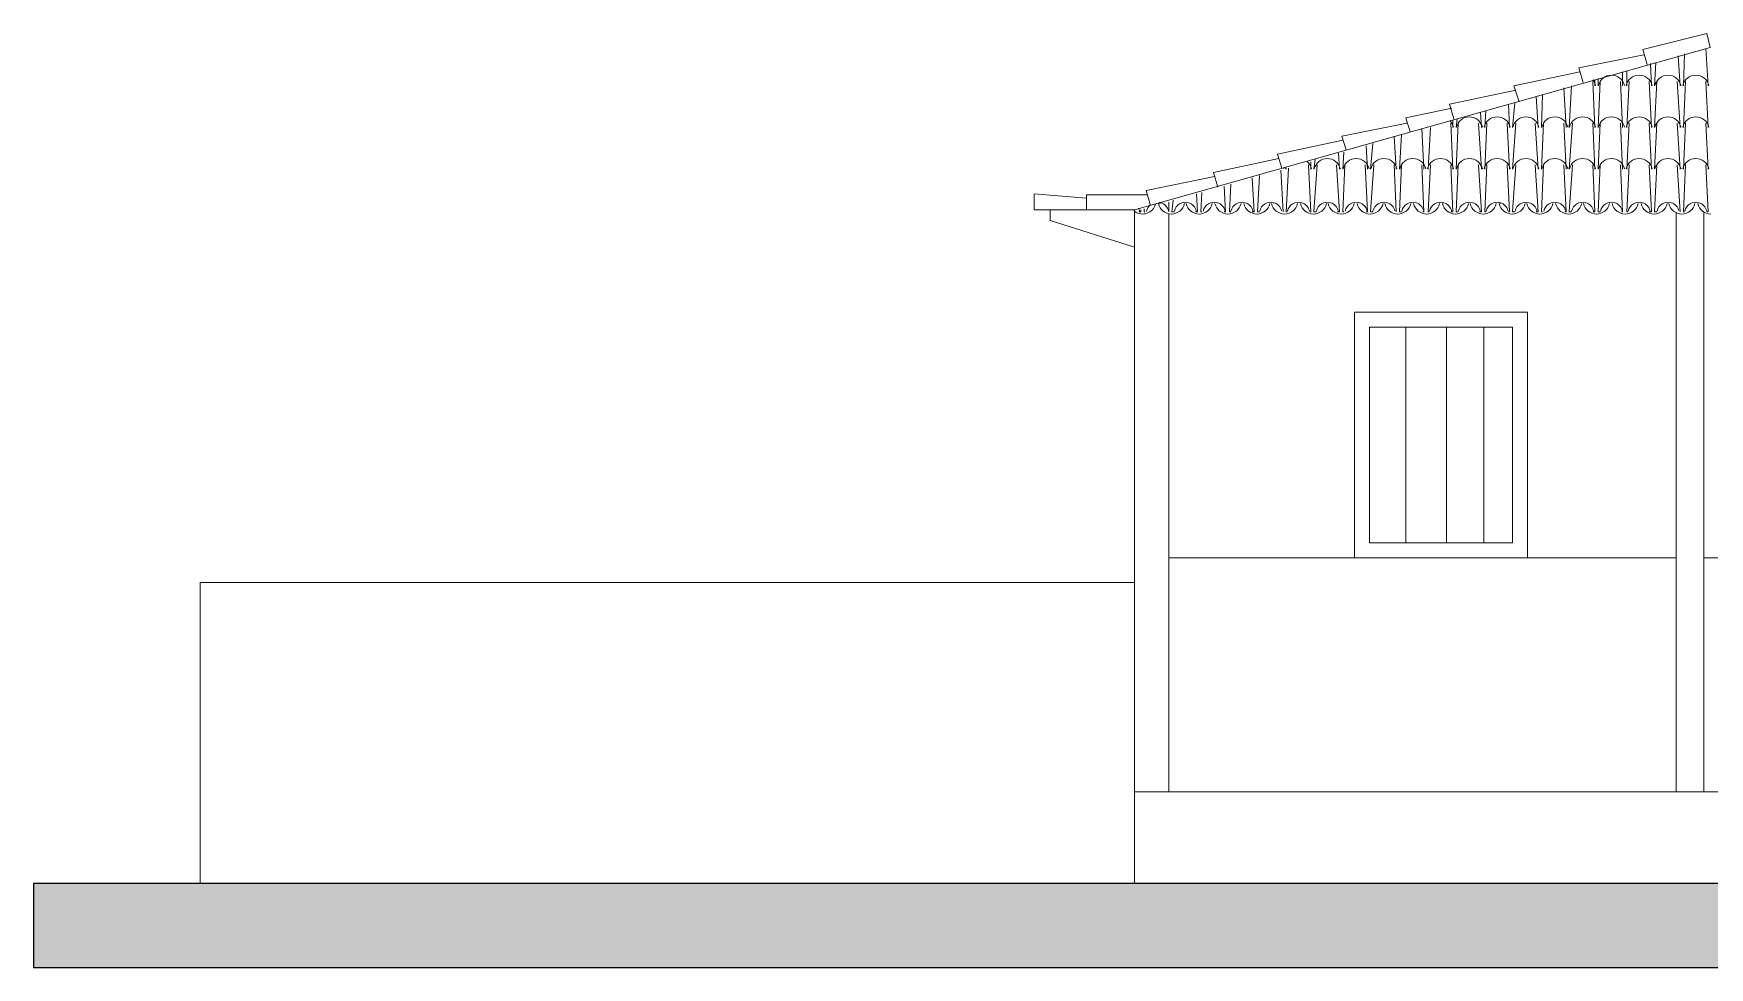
# Model space of a CAD drawing. Header units: millimetres. Extents: x -84153 to -61253, y 16 to 5607.
# Drawn here: x -84153 to -74154, y 16 to 5587 of the extents above; entities that cross this region are included whole.
import ezdxf

# ---------------------------------------------------------------- set-up
doc = ezdxf.new("R2010")
doc.units = ezdxf.units.MM
for name, color, linetype, lineweight in [('A-ALV-___-___-EXI', 250, 'Continuous', 25), ('A-BAS-___-___-EXI', 250, 'Continuous', 25), ('A-COB-___-___-EXI', 250, 'Continuous', 25), ('A-JAN-___-___-EXI', 250, 'Continuous', 25)]:
    doc.layers.add(name, color=color, linetype=linetype, lineweight=lineweight)

msp = doc.modelspace()

# ---------------------------------------------------------------- hatches: boundary and pattern name
at = {"layer": 'A-BAS-___-___-EXI', "true_color": 0xcb9898}
msp.add_hatch(color=253, dxfattribs=at).paths.add_polyline_path([(-61253, 15.7), (-61253, 515.7), (-84153, 515.7), (-84153, 15.7)])

# ---------------------------------------------------------------- linework, layer by layer
at = {"layer": 'A-ALV-___-___-EXI', "color": 28, "lineweight": 15}
for p, q in [((-77380, 1063.6), (-77380, 4510.7)), ((-74353.5, 1063.6), (-74353.5, 4517)), ((-74187.8, 1063.6), (-74187.8, 4517)), ((-74353.5, 2459), (-77380, 2459)), ((-74187.8, 2459), (-73009.1, 2459)), ((-77583.9, 1063.6), (-77583.9, 515.7))]:
    msp.add_line(p, q, dxfattribs=at)
at = {"layer": 'A-ALV-___-___-EXI', "color": 28, "lineweight": 15, "flags": 128}
for points in [[(-77583.9, 4536.1), (-77583.9, 1063.6), (-73117.4, 1063.6)], [(-77583.9, 2312.5), (-83159, 2312.5), (-83159, 515.7)]]:
    msp.add_lwpolyline(points, dxfattribs=at)
at = {"layer": 'A-BAS-___-___-EXI'}
msp.add_lwpolyline([(-84153, 515.7), (-84153, 15.7), (-61253, 15.7), (-61253, 515.7)], close=True, dxfattribs=at)
at = {"layer": 'A-COB-___-___-EXI', "color": 28, "lineweight": 15}
for p, q in [((-74168.7, 5587.5), (-74551, 5491.9)), ((-74544.6, 5460), (-74933.3, 5383.6)), ((-74525.5, 5402.7), (-74551, 5491.9)), ((-74500, 5275.2), (-74506.4, 5409.1)), ((-74480.9, 5275.2), (-74474.5, 5415.4)), ((-74328, 5275.2), (-74340.7, 5453.7)), ((-74308.9, 5275.2), (-74302.5, 5466.4)), ((-74162.3, 5275.2), (-74175.1, 5498.3)), ((-74926.9, 5358.1), (-75322, 5275.2)), ((-74907.8, 5294.4), (-74933.3, 5383.6)), ((-74837.7, 5026.8), (-74850.5, 5300.7)), ((-74837.7, 5275.2), (-74837.7, 5307.1)), ((-74818.6, 5275.2), (-74818.6, 5319.9)), ((-74818.6, 5026.8), (-74805.9, 5300.7)), ((-74672, 5026.8), (-74684.8, 5300.7)), ((-74672, 5275.2), (-74672, 5358.1)), ((-74646.6, 5275.2), (-74646.6, 5364.5)), ((-74646.6, 5026.8), (-74633.8, 5300.7)), ((-74500, 5026.8), (-74512.8, 5300.7)), ((-74480.9, 5026.8), (-74468.2, 5300.7)), ((-74328, 5026.8), (-74347.1, 5300.7)), ((-74308.9, 5026.8), (-74296.1, 5300.7)), ((-74162.3, 5026.8), (-74175.1, 5300.7)), ((-75309.2, 5249.8), (-75704.2, 5166.9)), ((-75290.1, 5179.7), (-75322, 5275.2)), ((-75175.4, 5026.8), (-75188.1, 5211.5)), ((-75691.5, 5141.4), (-75965.5, 5084.1)), ((-75678.8, 5077.7), (-75704.2, 5166.9)), ((-75513.1, 5026.8), (-75519.5, 5116)), ((-75494, 5026.8), (-75487.6, 5128.7)), ((-75347.4, 5026.8), (-75353.8, 5166.9)), ((-75328.3, 5026.8), (-75315.6, 5173.3)), ((-75959.1, 5052.2), (-76347.8, 4975.8)), ((-75940, 5001.3), (-75965.5, 5084.1)), ((-75857.2, 4778.3), (-75869.9, 5020.4)), ((-75831.7, 4778.3), (-75818.9, 5026.8)), ((-75685.1, 4778.3), (-75697.9, 5052.2)), ((-75685.1, 5026.8), (-75685.1, 5071.4)), ((-75666, 5026.8), (-75659.6, 5077.7)), ((-75666, 4778.3), (-75653.3, 5052.2)), ((-75513.1, 4778.3), (-75532.2, 5052.2)), ((-75494, 4778.3), (-75481.2, 5052.2)), ((-75347.4, 4778.3), (-75360.2, 5052.2)), ((-75328.3, 4778.3), (-75309.2, 5052.2)), ((-75175.4, 4778.3), (-75194.5, 5052.2)), ((-74837.7, 4778.3), (-74850.5, 5052.2)), ((-74818.6, 4778.3), (-74805.9, 5052.2)), ((-74672, 4778.3), (-74684.8, 5052.2)), ((-74646.6, 4778.3), (-74633.8, 5052.2)), ((-74500, 4778.3), (-74512.8, 5052.2)), ((-74480.9, 4778.3), (-74468.2, 5052.2)), ((-74328, 4778.3), (-74347.1, 5052.2)), ((-74308.9, 4778.3), (-74296.1, 5052.2)), ((-74162.3, 4778.3), (-74175.1, 5052.2)), ((-76341.4, 4950.3), (-76730.1, 4867.5)), ((-76322.3, 4893), (-76347.8, 4975.8)), ((-76194.9, 4778.3), (-76201.2, 4918.4)), ((-76175.7, 4778.3), (-76163, 4931.2)), ((-76022.8, 4778.3), (-76035.6, 4975.8)), ((-76003.7, 4778.3), (-75991, 4982.2)), ((-76723.7, 4842), (-77112.4, 4759.2)), ((-76704.6, 4784.6), (-76730.1, 4867.5)), ((-76532.6, 4778.3), (-76532.6, 4822.9)), ((-76513.4, 4778.3), (-76507.1, 4835.6)), ((-76360.5, 4778.3), (-76366.9, 4873.8)), ((-76341.4, 4778.3), (-76335, 4880.2)), ((-76022.8, 4523.4), (-76035.6, 4803.8)), ((-74328, 4523.4), (-74347.1, 4803.8)), ((-77106, 4733.7), (-77513.8, 4650.8)), ((-77086.9, 4669.9), (-77112.4, 4759.2)), ((-76698.2, 4523.4), (-76711, 4771.9)), ((-76679.1, 4778.3), (-76679.1, 4784.6)), ((-77870.6, 4536.1), (-77870.6, 4625.3)), ((-77507.4, 4625.3), (-77870.6, 4625.3)), ((-77488.3, 4561.6), (-77513.8, 4650.8)), ((-77437.3, 4574.4), (-77431, 4574.4)), ((-77380, 4523.4), (-77380, 4580.7)), ((-75404.8, 4574.4), (-75398.4, 4574.4)), ((-75156.3, 4523.4), (-75149.9, 4523.4)), ((-75016.1, 4523.4), (-75009.7, 4523.4))]:
    msp.add_line(p, q, dxfattribs=at)
at = {"layer": 'A-COB-___-___-EXI', "color": 28, "lineweight": 15, "flags": 128}
for points in [[(-74168.7, 5587.5), (-74149.6, 5504.6), (-77583.9, 4536.1), (-78087.2, 4536.1), (-78182.8, 4536.1)], [(-76538.9, 4523.4), (-76532.6, 4523.4), (-76545.3, 4803.8)], [(-76500.7, 4523.4), (-76513.4, 4523.4), (-76494.3, 4803.8)], [(-76373.3, 4523.4), (-76360.5, 4523.4), (-76379.6, 4803.8)], [(-76335, 4523.4), (-76341.4, 4523.4), (-76328.7, 4803.8)], [(-76201.2, 4523.4), (-76194.9, 4523.4), (-76207.6, 4803.8)], [(-76163, 4523.4), (-76175.7, 4523.4), (-76156.6, 4803.8)], [(-75991, 4523.4), (-76003.7, 4523.4), (-75991, 4803.8)], [(-75863.5, 4523.4), (-75857.2, 4523.4), (-75869.9, 4803.8)], [(-75825.3, 4523.4), (-75831.7, 4523.4), (-75818.9, 4803.8)], [(-75697.9, 4803.8), (-75685.1, 4523.4), (-75691.5, 4523.4), (-75697.9, 4523.4)], [(-75653.3, 4523.4), (-75666, 4523.4), (-75653.3, 4803.8)], [(-75525.8, 4523.4), (-75513.1, 4523.4), (-75532.2, 4803.8)], [(-75494, 4523.4), (-75487.6, 4523.4), (-75494, 4523.4), (-75481.2, 4803.8)], [(-75353.8, 4523.4), (-75347.4, 4523.4), (-75360.2, 4803.8)], [(-75315.6, 4523.4), (-75328.3, 4523.4), (-75309.2, 4803.8)], [(-75188.1, 4523.4), (-75175.4, 4523.4), (-75194.5, 4803.8)], [(-74850.5, 4523.4), (-74837.7, 4523.4), (-74850.5, 4803.8)], [(-74805.9, 4523.4), (-74818.6, 4523.4), (-74805.9, 4803.8)], [(-74678.4, 4523.4), (-74672, 4523.4), (-74684.8, 4803.8)], [(-74640.2, 4523.4), (-74646.6, 4523.4), (-74633.8, 4803.8)], [(-74512.8, 4803.8), (-74500, 4523.4), (-74506.4, 4523.4), (-74512.8, 4523.4)], [(-74468.2, 4523.4), (-74480.9, 4523.4), (-74468.2, 4803.8)], [(-74302.5, 4523.4), (-74308.9, 4523.4), (-74296.1, 4803.8)], [(-74168.7, 4523.4), (-74162.3, 4523.4), (-74175.1, 4803.8)], [(-76883, 4727.3), (-76870.3, 4523.4), (-76876.6, 4523.4), (-76883, 4523.4)], [(-76838.4, 4523.4), (-76851.1, 4523.4), (-76838.4, 4740)], [(-76672.7, 4523.4), (-76679.1, 4523.4), (-76666.4, 4784.6)], [(-77870.6, 4606.2), (-78182.8, 4631.7), (-78182.8, 4536.1)], [(-77220.7, 4523.4), (-77207.9, 4523.4), (-77214.3, 4631.7)], [(-77182.5, 4523.4), (-77188.8, 4523.4), (-77182.5, 4638.1)], [(-77048.7, 4523.4), (-77042.3, 4523.4), (-77048.7, 4676.3)], [(-77010.4, 4523.4), (-77016.8, 4523.4), (-77010.4, 4689.1)], [(-78087.2, 4536.1), (-78087.2, 4472.4), (-77583.9, 4313.1)], [(-77558.4, 4523.4), (-77545.6, 4523.4), (-77545.6, 4536.1)], [(-77520.2, 4523.4), (-77526.5, 4523.4), (-77526.5, 4542.5)], [(-77348.1, 4523.4), (-77360.9, 4523.4), (-77354.5, 4593.5)]]:
    msp.add_lwpolyline(points, dxfattribs=at)
for points in [[(-75149.9, 5224.3), (-75156.3, 5026.8)], [(-75022.5, 5262.5), (-75009.7, 5026.8)], [(-74977.9, 5275.2), (-74990.6, 5026.8)], [(-75143.5, 5052.2), (-75156.3, 4778.3)], [(-75022.5, 5052.2), (-75009.7, 4778.3)], [(-74971.5, 5052.2), (-74990.6, 4778.3)], [(-75143.5, 4803.8), (-75156.3, 4523.4)], [(-75022.5, 4803.8), (-75009.7, 4523.4)], [(-74971.5, 4803.8), (-74990.6, 4523.4)], [(-74977.9, 4523.4), (-74990.6, 4523.4)]]:
    msp.add_lwpolyline(points, close=True, dxfattribs=at)
at = {"layer": 'A-COB-___-___-EXI', "color": 18, "lineweight": 9}
for points in [[(-74833.3, 5276.8), (-74836.1, 5289.3), (-74841.9, 5300.9), (-74850.1, 5310.8)], [(-74739, 5339), (-74776.3, 5339), (-74808.6, 5313.2), (-74816.7, 5276.8)], [(-74661.3, 5276.8), (-74669.4, 5313.2), (-74701.7, 5339), (-74739, 5339)], [(-74573.3, 5339), (-74610.6, 5339), (-74642.9, 5313.2), (-74651, 5276.8)], [(-74495.6, 5276.8), (-74503.8, 5313.2), (-74536.1, 5339), (-74573.3, 5339)], [(-74401.3, 5339), (-74438.6, 5339), (-74470.9, 5313.2), (-74479, 5276.8)], [(-74323.6, 5276.8), (-74331.8, 5313.2), (-74364, 5339), (-74401.3, 5339)], [(-74235.6, 5339), (-74272.9, 5339), (-74305.2, 5313.2), (-74313.4, 5276.8)], [(-74157.9, 5276.8), (-74166.1, 5313.2), (-74198.4, 5339), (-74235.6, 5339)], [(-75835.8, 5030), (-75835.9, 5029.4), (-75836.1, 5028.8), (-75836.2, 5028.3)], [(-75680.7, 5028.3), (-75684.1, 5043.4), (-75691.9, 5057.2), (-75702.9, 5068)], [(-75586.4, 5090.5), (-75623.7, 5090.5), (-75656, 5064.7), (-75664.1, 5028.3)], [(-75508.7, 5028.3), (-75516.9, 5064.7), (-75549.1, 5090.5), (-75586.4, 5090.5)], [(-75420.7, 5090.5), (-75458, 5090.5), (-75490.3, 5064.7), (-75498.5, 5028.3)], [(-75343.1, 5028.3), (-75351.2, 5064.7), (-75383.5, 5090.5), (-75420.7, 5090.5)], [(-75248.7, 5090.5), (-75286, 5090.5), (-75318.3, 5064.7), (-75326.4, 5028.3)], [(-75171, 5028.3), (-75179.2, 5064.7), (-75211.4, 5090.5), (-75248.7, 5090.5)], [(-75076.6, 5090.5), (-75114, 5090.5), (-75146.2, 5064.7), (-75154.4, 5028.3)], [(-75076.6, 5090.5), (-75114, 5090.5), (-75146.2, 5064.7), (-75154.4, 5028.3)], [(-74999, 5028.3), (-75007.1, 5064.7), (-75039.4, 5090.5), (-75076.6, 5090.5)], [(-74999, 5028.3), (-75007.1, 5064.7), (-75039.4, 5090.5), (-75076.6, 5090.5)], [(-74911, 5090.5), (-74948.3, 5090.5), (-74980.6, 5064.7), (-74988.7, 5028.3)], [(-74833.3, 5028.3), (-74841.5, 5064.7), (-74873.7, 5090.5), (-74911, 5090.5)], [(-74739, 5090.5), (-74776.3, 5090.5), (-74808.6, 5064.7), (-74816.7, 5028.3)], [(-74661.3, 5028.3), (-74669.4, 5064.7), (-74701.7, 5090.5), (-74739, 5090.5)], [(-74573.3, 5090.5), (-74610.6, 5090.5), (-74642.9, 5064.7), (-74651, 5028.3)], [(-74495.6, 5028.3), (-74503.8, 5064.7), (-74536.1, 5090.5), (-74573.3, 5090.5)], [(-74401.3, 5090.5), (-74438.6, 5090.5), (-74470.9, 5064.7), (-74479, 5028.3)], [(-74323.6, 5028.3), (-74331.8, 5064.7), (-74364, 5090.5), (-74401.3, 5090.5)], [(-74235.6, 5090.5), (-74272.9, 5090.5), (-74305.2, 5064.7), (-74313.4, 5028.3)], [(-74157.9, 5028.3), (-74166.1, 5064.7), (-74198.4, 5090.5), (-74235.6, 5090.5)], [(-76528.2, 4779.8), (-76532.1, 4797.7), (-76542.2, 4813.6), (-76556.6, 4825)], [(-76433.8, 4842), (-76471.1, 4842), (-76503.4, 4816.2), (-76511.6, 4779.8)], [(-76356.1, 4779.8), (-76364.3, 4816.2), (-76396.6, 4842), (-76433.8, 4842)], [(-76261.8, 4842), (-76299.1, 4842), (-76331.4, 4816.2), (-76339.5, 4779.8)], [(-76184.1, 4779.8), (-76192.3, 4816.2), (-76224.5, 4842), (-76261.8, 4842)], [(-76096.1, 4842), (-76133.4, 4842), (-76165.7, 4816.2), (-76173.9, 4779.8)], [(-76018.4, 4779.8), (-76026.6, 4816.2), (-76058.9, 4842), (-76096.1, 4842)], [(-75924.1, 4842), (-75961.4, 4842), (-75993.7, 4816.2), (-76001.8, 4779.8)], [(-75846.4, 4779.8), (-75854.6, 4816.2), (-75886.8, 4842), (-75924.1, 4842)], [(-75758.4, 4842), (-75795.7, 4842), (-75828, 4816.2), (-75836.2, 4779.8)], [(-75680.7, 4779.8), (-75688.9, 4816.2), (-75721.2, 4842), (-75758.4, 4842)], [(-75586.4, 4842), (-75623.7, 4842), (-75656, 4816.2), (-75664.1, 4779.8)], [(-75508.7, 4779.8), (-75516.9, 4816.2), (-75549.1, 4842), (-75586.4, 4842)], [(-75420.7, 4842), (-75458, 4842), (-75490.3, 4816.2), (-75498.5, 4779.8)], [(-75343.1, 4779.8), (-75351.2, 4816.2), (-75383.5, 4842), (-75420.7, 4842)], [(-75248.7, 4842), (-75286, 4842), (-75318.3, 4816.2), (-75326.4, 4779.8)], [(-75171, 4779.8), (-75179.2, 4816.2), (-75211.4, 4842), (-75248.7, 4842)], [(-75076.6, 4842), (-75114, 4842), (-75146.2, 4816.2), (-75154.4, 4779.8)], [(-75076.6, 4842), (-75114, 4842), (-75146.2, 4816.2), (-75154.4, 4779.8)], [(-74999, 4779.8), (-75007.1, 4816.2), (-75039.4, 4842), (-75076.6, 4842)], [(-74999, 4779.8), (-75007.1, 4816.2), (-75039.4, 4842), (-75076.6, 4842)], [(-74911, 4842), (-74948.3, 4842), (-74980.6, 4816.2), (-74988.7, 4779.8)], [(-74833.3, 4779.8), (-74841.5, 4816.2), (-74873.7, 4842), (-74911, 4842)], [(-74739, 4842), (-74776.3, 4842), (-74808.6, 4816.2), (-74816.7, 4779.8)], [(-74661.3, 4779.8), (-74669.4, 4816.2), (-74701.7, 4842), (-74739, 4842)], [(-74573.3, 4842), (-74610.6, 4842), (-74642.9, 4816.2), (-74651, 4779.8)], [(-74495.6, 4779.8), (-74503.8, 4816.2), (-74536.1, 4842), (-74573.3, 4842)], [(-74401.3, 4842), (-74438.6, 4842), (-74470.9, 4816.2), (-74479, 4779.8)], [(-74323.6, 4779.8), (-74331.8, 4816.2), (-74364, 4842), (-74401.3, 4842)], [(-74235.6, 4842), (-74272.9, 4842), (-74305.2, 4816.2), (-74313.4, 4779.8)], [(-74157.9, 4779.8), (-74166.1, 4816.2), (-74198.4, 4842), (-74235.6, 4842)], [(-76693.8, 4779.8), (-76694, 4780.8), (-76694.2, 4781.7), (-76694.4, 4782.5)], [(-76680.8, 4789.4), (-76681.9, 4786.3), (-76682.8, 4783.1), (-76683.6, 4779.8)], [(-77582.6, 4525.7), (-77561.4, 4510.4), (-77534, 4506.5), (-77509.4, 4515.2)], [(-77553.8, 4529.1), (-77555.1, 4534.5), (-77557, 4539.7), (-77559.6, 4544.6)], [(-77556, 4526.4), (-77555.6, 4526.3), (-77555.3, 4526.2), (-77554.9, 4526.1)], [(-77553.7, 4528.5), (-77553.7, 4528.7), (-77553.8, 4528.9), (-77553.8, 4529.1)], [(-77492.1, 4563.2), (-77502.1, 4554), (-77509.2, 4541.9), (-77512.2, 4528.5)], [(-77509.4, 4515.2), (-77484.8, 4524), (-77466, 4544.3), (-77459.2, 4569.6)], [(-77441.8, 4572.8), (-77433.7, 4536.5), (-77401.4, 4510.7), (-77364, 4510.7)], [(-77428.2, 4578.1), (-77430.2, 4578.7), (-77432.3, 4579.2), (-77434.4, 4579.5)], [(-77429.4, 4575.6), (-77429.4, 4575.5), (-77429.3, 4575.3), (-77429.3, 4575.1)], [(-77427.1, 4577.8), (-77427.4, 4577.9), (-77427.8, 4578), (-77428.2, 4578.1)], [(-77381.8, 4529.1), (-77387.1, 4552.2), (-77404.4, 4570.7), (-77427.1, 4577.8)], [(-77364, 4510.7), (-77326.8, 4510.7), (-77294.5, 4536.5), (-77286.4, 4572.8)], [(-77315.2, 4571.5), (-77331.1, 4562.1), (-77342.4, 4546.6), (-77346.5, 4528.5)], [(-77262.5, 4578.1), (-77280.2, 4583.2), (-77299.3, 4580.8), (-77315.2, 4571.5)], [(-77276.1, 4572.8), (-77268, 4536.5), (-77235.7, 4510.7), (-77198.4, 4510.7)], [(-77216.1, 4529.1), (-77221.5, 4552.2), (-77238.7, 4570.7), (-77261.4, 4577.8)], [(-77218.3, 4526.4), (-77217.9, 4526.3), (-77217.6, 4526.2), (-77217.2, 4526.1)], [(-77216, 4528.5), (-77216, 4528.7), (-77216.1, 4528.9), (-77216.1, 4529.1)], [(-77198.4, 4510.7), (-77161.2, 4510.7), (-77128.9, 4536.5), (-77120.7, 4572.8)], [(-77143.1, 4571.5), (-77159.1, 4562.1), (-77170.4, 4546.6), (-77174.5, 4528.5)], [(-77090.5, 4578.1), (-77108.2, 4583.2), (-77127.3, 4580.8), (-77143.1, 4571.5)], [(-77104.1, 4572.8), (-77096, 4536.5), (-77063.7, 4510.7), (-77026.4, 4510.7)], [(-77044.1, 4529.1), (-77049.4, 4552.2), (-77066.7, 4570.7), (-77089.4, 4577.8)], [(-77046.3, 4526.4), (-77045.9, 4526.3), (-77045.6, 4526.2), (-77045.2, 4526.1)], [(-77044, 4528.5), (-77044, 4528.7), (-77044.1, 4528.9), (-77044.1, 4529.1)], [(-77026.4, 4510.7), (-76989.1, 4510.7), (-76956.9, 4536.5), (-76948.7, 4572.8)], [(-76977.5, 4571.5), (-76993.4, 4562.1), (-77004.7, 4546.6), (-77008.8, 4528.5)], [(-76924.8, 4578.1), (-76942.5, 4583.2), (-76961.6, 4580.8), (-76977.5, 4571.5)], [(-76932.1, 4572.8), (-76923.9, 4536.5), (-76891.7, 4510.7), (-76854.3, 4510.7)], [(-76878.4, 4529.1), (-76883.8, 4552.2), (-76901, 4570.7), (-76923.7, 4577.8)], [(-76878.3, 4528.5), (-76878.3, 4528.7), (-76878.4, 4528.9), (-76878.4, 4529.1)], [(-76874.2, 4526.4), (-76873.8, 4526.3), (-76873.5, 4526.2), (-76873.1, 4526.1)], [(-76854.3, 4510.7), (-76817.1, 4510.7), (-76784.8, 4536.5), (-76776.7, 4572.8)], [(-76805.4, 4571.5), (-76821.4, 4562.1), (-76832.7, 4546.6), (-76836.8, 4528.5)], [(-76752.8, 4578.1), (-76770.5, 4583.2), (-76789.6, 4580.8), (-76805.4, 4571.5)], [(-76766.4, 4572.8), (-76758.3, 4536.5), (-76726, 4510.7), (-76688.7, 4510.7)], [(-76754, 4575.6), (-76754, 4575.5), (-76753.9, 4575.3), (-76753.9, 4575.1)], [(-76751.7, 4577.8), (-76752, 4577.9), (-76752.4, 4578), (-76752.8, 4578.1)], [(-76706.4, 4529.1), (-76711.8, 4552.2), (-76729, 4570.7), (-76751.7, 4577.8)], [(-76688.7, 4510.7), (-76651.4, 4510.7), (-76619.2, 4536.5), (-76611, 4572.8)], [(-76639.8, 4571.5), (-76655.7, 4562.1), (-76667, 4546.6), (-76671.2, 4528.5)], [(-76587.1, 4578.1), (-76604.8, 4583.2), (-76623.9, 4580.8), (-76639.8, 4571.5)], [(-76594.4, 4572.8), (-76586.2, 4536.5), (-76554, 4510.7), (-76516.6, 4510.7)], [(-76540.7, 4529.1), (-76546.1, 4552.2), (-76563.3, 4570.7), (-76586, 4577.8)], [(-76540.6, 4528.5), (-76540.6, 4528.7), (-76540.7, 4528.9), (-76540.7, 4529.1)], [(-76536.5, 4526.4), (-76536.1, 4526.3), (-76535.8, 4526.2), (-76535.4, 4526.1)], [(-76516.6, 4510.7), (-76479.4, 4510.7), (-76447.1, 4536.5), (-76439, 4572.8)], [(-76467.7, 4571.5), (-76483.7, 4562.1), (-76495, 4546.6), (-76499.1, 4528.5)], [(-76415.1, 4578.1), (-76432.8, 4583.2), (-76451.9, 4580.8), (-76467.7, 4571.5)], [(-76428.7, 4572.8), (-76420.6, 4536.5), (-76388.3, 4510.7), (-76351, 4510.7)], [(-76368.7, 4529.1), (-76374.1, 4552.2), (-76391.3, 4570.7), (-76414, 4577.8)], [(-76370.9, 4526.4), (-76370.5, 4526.3), (-76370.2, 4526.2), (-76369.8, 4526.1)], [(-76368.6, 4528.5), (-76368.6, 4528.7), (-76368.7, 4528.9), (-76368.7, 4529.1)], [(-76351, 4510.7), (-76313.7, 4510.7), (-76281.5, 4536.5), (-76273.3, 4572.8)], [(-76295.7, 4571.5), (-76311.6, 4562.1), (-76323, 4546.6), (-76327.1, 4528.5)], [(-76243.1, 4578.1), (-76260.8, 4583.2), (-76279.9, 4580.8), (-76295.7, 4571.5)], [(-76256.7, 4572.8), (-76248.5, 4536.5), (-76216.3, 4510.7), (-76178.9, 4510.7)], [(-76196.6, 4529.1), (-76202, 4552.2), (-76219.3, 4570.7), (-76242, 4577.8)], [(-76198.8, 4526.4), (-76198.5, 4526.3), (-76198.1, 4526.2), (-76197.7, 4526.1)], [(-76196.5, 4528.5), (-76196.5, 4528.7), (-76196.6, 4528.9), (-76196.6, 4529.1)], [(-76178.9, 4510.7), (-76141.7, 4510.7), (-76109.4, 4536.5), (-76101.3, 4572.8)], [(-76130, 4571.5), (-76146, 4562.1), (-76157.3, 4546.6), (-76161.4, 4528.5)], [(-76077.4, 4578.1), (-76095.1, 4583.2), (-76114.2, 4580.8), (-76130, 4571.5)], [(-76091, 4572.8), (-76082.9, 4536.5), (-76050.6, 4510.7), (-76013.3, 4510.7)], [(-76078.6, 4575.6), (-76078.6, 4575.5), (-76078.5, 4575.3), (-76078.5, 4575.1)], [(-76076.3, 4577.8), (-76076.6, 4577.9), (-76077, 4578), (-76077.4, 4578.1)], [(-76031, 4529.1), (-76036.4, 4552.2), (-76053.6, 4570.7), (-76076.3, 4577.8)], [(-76013.3, 4510.7), (-75976, 4510.7), (-75943.8, 4536.5), (-75935.6, 4572.8)], [(-75958, 4571.5), (-75973.9, 4562.1), (-75985.3, 4546.6), (-75989.4, 4528.5)], [(-75905.4, 4578.1), (-75923.1, 4583.2), (-75942.2, 4580.8), (-75958, 4571.5)], [(-75919, 4572.8), (-75910.8, 4536.5), (-75878.6, 4510.7), (-75841.2, 4510.7)], [(-75859, 4529.1), (-75864.3, 4552.2), (-75881.6, 4570.7), (-75904.3, 4577.8)], [(-75861.1, 4526.4), (-75860.8, 4526.3), (-75860.5, 4526.2), (-75860, 4526.1)], [(-75858.8, 4528.5), (-75858.8, 4528.7), (-75859, 4528.9), (-75859, 4529.1)], [(-75841.2, 4510.7), (-75804, 4510.7), (-75771.7, 4536.5), (-75763.6, 4572.8)], [(-75792.4, 4571.5), (-75808.3, 4562.1), (-75819.6, 4546.6), (-75823.7, 4528.5)], [(-75739.7, 4578.1), (-75757.4, 4583.2), (-75776.5, 4580.8), (-75792.4, 4571.5)], [(-75747, 4572.8), (-75738.8, 4536.5), (-75706.5, 4510.7), (-75669.2, 4510.7)], [(-75693.3, 4529.1), (-75698.7, 4552.2), (-75715.9, 4570.7), (-75738.6, 4577.8)], [(-75693.2, 4528.5), (-75693.2, 4528.7), (-75693.3, 4528.9), (-75693.3, 4529.1)], [(-75689.1, 4526.4), (-75688.7, 4526.3), (-75688.4, 4526.2), (-75688, 4526.1)], [(-75669.2, 4510.7), (-75632, 4510.7), (-75599.7, 4536.5), (-75591.5, 4572.8)], [(-75620.3, 4571.5), (-75636.3, 4562.1), (-75647.6, 4546.6), (-75651.7, 4528.5)], [(-75567.7, 4578.1), (-75585.4, 4583.2), (-75604.5, 4580.8), (-75620.3, 4571.5)], [(-75581.3, 4572.8), (-75573.1, 4536.5), (-75540.9, 4510.7), (-75503.5, 4510.7)], [(-75521.3, 4529.1), (-75526.6, 4552.2), (-75543.9, 4570.7), (-75566.6, 4577.8)], [(-75523.4, 4526.4), (-75523.1, 4526.3), (-75522.8, 4526.2), (-75522.4, 4526.1)], [(-75523.4, 4526.4), (-75523.1, 4526.3), (-75522.8, 4526.2), (-75522.4, 4526.1)], [(-75521.2, 4528.5), (-75521.2, 4528.7), (-75521.3, 4528.9), (-75521.3, 4529.1)], [(-75521.2, 4528.5), (-75521.2, 4528.7), (-75521.3, 4528.9), (-75521.3, 4529.1)], [(-75503.5, 4510.7), (-75466.3, 4510.7), (-75434, 4536.5), (-75425.9, 4572.8)], [(-75454.7, 4571.5), (-75470.6, 4562.1), (-75481.9, 4546.6), (-75486, 4528.5)], [(-75454.7, 4571.5), (-75470.6, 4562.1), (-75481.9, 4546.6), (-75486, 4528.5)], [(-75402, 4578.1), (-75419.7, 4583.2), (-75438.8, 4580.8), (-75454.7, 4571.5)], [(-75402, 4578.1), (-75419.7, 4583.2), (-75438.8, 4580.8), (-75454.7, 4571.5)], [(-75409.3, 4572.8), (-75401.1, 4536.5), (-75368.8, 4510.7), (-75331.5, 4510.7)], [(-75400.9, 4577.8), (-75401.2, 4577.9), (-75401.6, 4578), (-75402, 4578.1)], [(-75355.6, 4529.1), (-75361, 4552.2), (-75378.2, 4570.7), (-75400.9, 4577.8)], [(-75355.6, 4529.1), (-75361, 4552.2), (-75378.2, 4570.7), (-75400.9, 4577.8)], [(-75396.8, 4575.6), (-75396.8, 4575.5), (-75396.7, 4575.3), (-75396.7, 4575.1)], [(-75355.5, 4528.5), (-75355.5, 4528.7), (-75355.6, 4528.9), (-75355.6, 4529.1)], [(-75351.4, 4526.4), (-75351, 4526.3), (-75350.7, 4526.2), (-75350.3, 4526.1)], [(-75331.5, 4510.7), (-75294.3, 4510.7), (-75262, 4536.5), (-75253.9, 4572.8)], [(-75282.6, 4571.5), (-75298.6, 4562.1), (-75309.9, 4546.6), (-75314, 4528.5)], [(-75230, 4578.1), (-75247.7, 4583.2), (-75266.8, 4580.8), (-75282.6, 4571.5)], [(-75243.6, 4572.8), (-75235.5, 4536.5), (-75203.2, 4510.7), (-75165.8, 4510.7)], [(-75183.6, 4529.1), (-75188.9, 4552.2), (-75206.2, 4570.7), (-75228.9, 4577.8)], [(-75185.8, 4526.4), (-75185.4, 4526.3), (-75185.1, 4526.2), (-75184.7, 4526.1)], [(-75183.5, 4528.5), (-75183.5, 4528.7), (-75183.6, 4528.9), (-75183.6, 4529.1)], [(-75165.8, 4510.7), (-75128.6, 4510.7), (-75096.3, 4536.5), (-75088.2, 4572.8)], [(-75110.6, 4571.5), (-75126.5, 4562.1), (-75137.9, 4546.6), (-75142, 4528.5)], [(-75057.9, 4578.1), (-75075.7, 4583.2), (-75094.8, 4580.8), (-75110.6, 4571.5)], [(-75071.6, 4572.8), (-75063.4, 4536.5), (-75031.2, 4510.7), (-74993.8, 4510.7)], [(-75011.5, 4529.1), (-75016.9, 4552.2), (-75034.1, 4570.7), (-75056.8, 4577.8)], [(-75013.7, 4526.4), (-75013.3, 4526.3), (-75013, 4526.2), (-75012.6, 4526.1)], [(-75011.4, 4528.5), (-75011.4, 4528.7), (-75011.5, 4528.9), (-75011.5, 4529.1)], [(-74993.8, 4510.7), (-74956.6, 4510.7), (-74924.3, 4536.5), (-74916.2, 4572.8)], [(-74944.9, 4571.5), (-74960.9, 4562.1), (-74972.2, 4546.6), (-74976.3, 4528.5)], [(-74944.9, 4571.5), (-74960.9, 4562.1), (-74972.2, 4546.6), (-74976.3, 4528.5)], [(-74892.3, 4578.1), (-74910, 4583.2), (-74929.1, 4580.8), (-74944.9, 4571.5)], [(-74892.3, 4578.1), (-74910, 4583.2), (-74929.1, 4580.8), (-74944.9, 4571.5)], [(-74905.9, 4572.8), (-74897.8, 4536.5), (-74865.5, 4510.7), (-74828.2, 4510.7)], [(-74905.9, 4572.8), (-74897.8, 4536.5), (-74865.5, 4510.7), (-74828.2, 4510.7)], [(-74893.5, 4575.6), (-74893.5, 4575.5), (-74893.4, 4575.3), (-74893.4, 4575.1)], [(-74891.2, 4577.8), (-74891.5, 4577.9), (-74891.9, 4578), (-74892.3, 4578.1)], [(-74845.9, 4529.1), (-74851.2, 4552.2), (-74868.5, 4570.7), (-74891.2, 4577.8)], [(-74845.9, 4529.1), (-74851.2, 4552.2), (-74868.5, 4570.7), (-74891.2, 4577.8)], [(-74848.1, 4526.4), (-74847.7, 4526.3), (-74847.4, 4526.2), (-74847, 4526.1)], [(-74845.8, 4528.5), (-74845.8, 4528.7), (-74845.9, 4528.9), (-74845.9, 4529.1)], [(-74828.2, 4510.7), (-74790.9, 4510.7), (-74758.7, 4536.5), (-74750.5, 4572.8)], [(-74828.2, 4510.7), (-74790.9, 4510.7), (-74758.7, 4536.5), (-74750.5, 4572.8)], [(-74772.9, 4571.5), (-74788.8, 4562.1), (-74800.2, 4546.6), (-74804.3, 4528.5)], [(-74720.2, 4578.1), (-74738, 4583.2), (-74757.1, 4580.8), (-74772.9, 4571.5)], [(-74733.9, 4572.8), (-74725.7, 4536.5), (-74693.5, 4510.7), (-74656.1, 4510.7)], [(-74673.8, 4529.1), (-74679.2, 4552.2), (-74696.4, 4570.7), (-74719.1, 4577.8)], [(-74676, 4526.4), (-74675.6, 4526.3), (-74675.3, 4526.2), (-74674.9, 4526.1)], [(-74673.7, 4528.5), (-74673.7, 4528.7), (-74673.8, 4528.9), (-74673.8, 4529.1)], [(-74656.1, 4510.7), (-74618.9, 4510.7), (-74586.6, 4536.5), (-74578.5, 4572.8)], [(-74607.2, 4571.5), (-74623.2, 4562.1), (-74634.5, 4546.6), (-74638.6, 4528.5)], [(-74554.6, 4578.1), (-74572.3, 4583.2), (-74591.4, 4580.8), (-74607.2, 4571.5)], [(-74561.8, 4572.8), (-74553.7, 4536.5), (-74521.4, 4510.7), (-74484.1, 4510.7)], [(-74508.2, 4529.1), (-74513.5, 4552.2), (-74530.8, 4570.7), (-74553.5, 4577.8)], [(-74508.1, 4528.5), (-74508.1, 4528.7), (-74508.2, 4528.9), (-74508.2, 4529.1)], [(-74504, 4526.4), (-74503.6, 4526.3), (-74503.3, 4526.2), (-74502.9, 4526.1)], [(-74484.1, 4510.7), (-74446.9, 4510.7), (-74414.6, 4536.5), (-74406.4, 4572.8)], [(-74435.2, 4571.5), (-74451.1, 4562.1), (-74462.5, 4546.6), (-74466.6, 4528.5)], [(-74382.5, 4578.1), (-74400.3, 4583.2), (-74419.4, 4580.8), (-74435.2, 4571.5)], [(-74396.2, 4572.8), (-74388, 4536.5), (-74355.8, 4510.7), (-74318.4, 4510.7)], [(-74383.7, 4575.6), (-74383.7, 4575.5), (-74383.6, 4575.3), (-74383.6, 4575.1)], [(-74381.5, 4577.8), (-74381.7, 4577.9), (-74382.1, 4578), (-74382.5, 4578.1)], [(-74336.1, 4529.1), (-74341.5, 4552.2), (-74358.7, 4570.7), (-74381.5, 4577.8)], [(-74318.4, 4510.7), (-74281.2, 4510.7), (-74248.9, 4536.5), (-74240.8, 4572.8)], [(-74269.5, 4571.5), (-74285.5, 4562.1), (-74296.8, 4546.6), (-74300.9, 4528.5)], [(-74216.9, 4578.1), (-74234.6, 4583.2), (-74253.7, 4580.8), (-74269.5, 4571.5)], [(-74224.2, 4572.8), (-74216, 4536.5), (-74183.7, 4510.7), (-74146.4, 4510.7)], [(-74170.5, 4529.1), (-74175.9, 4552.2), (-74193.1, 4570.7), (-74215.8, 4577.8)], [(-74170.4, 4528.5), (-74170.4, 4528.7), (-74170.5, 4528.9), (-74170.5, 4529.1)], [(-74166.3, 4526.4), (-74165.9, 4526.3), (-74165.6, 4526.2), (-74165.2, 4526.1)]]:
    msp.add_open_spline(points, degree=3, dxfattribs=at)
at = {"layer": 'A-JAN-___-___-EXI', "color": 28, "lineweight": 15}
for p, q in [((-75965.5, 2548.2), (-75965.5, 3835.3)), ((-75723.4, 2548.2), (-75723.4, 3835.3)), ((-75500.4, 2548.2), (-75500.4, 3835.3))]:
    msp.add_line(p, q, dxfattribs=at)
at = {"layer": 'A-JAN-___-___-EXI', "color": 28, "lineweight": 15, "flags": 128}
msp.add_lwpolyline([(-76271.3, 2459), (-76271.3, 3924.5), (-75239.1, 3924.5), (-75239.1, 2459)], dxfattribs=at)
msp.add_lwpolyline([(-75328.3, 3835.3), (-75328.3, 2548.2), (-76182.1, 2548.2), (-76182.1, 3835.3)], close=True, dxfattribs=at)

doc.saveas('drawing.dxf')
